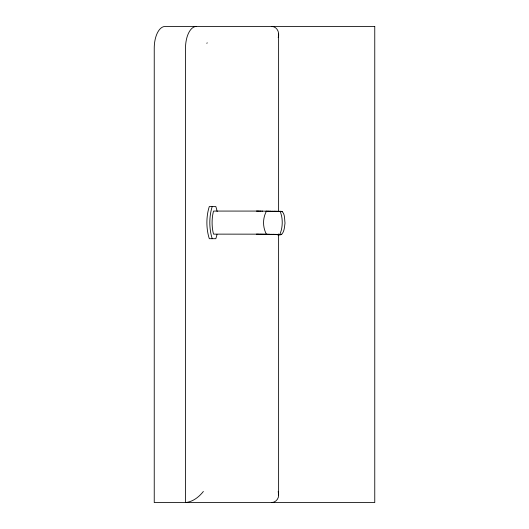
<?xml version="1.0" encoding="UTF-8"?>
<svg xmlns="http://www.w3.org/2000/svg" width="529" height="529" viewBox="0 0 529 529"><rect width="100%" height="100%" fill="white"/><g stroke="black" fill="none" stroke-linecap="round" stroke-linejoin="round"><path stroke-width="0.79" d="M271.423 26.45C277.097 26.318 279.914 32.719 278.201 37.546M278.618 233.937L278.618 494.965C278.816 498.986 275.477 502.596 271.423 502.55M271.661 234.321L274.234 234.354M278.876 211.488L280.43 211.395L275.12 211.276M276.402 234.519C284.093 237.362 284.331 228.224 285.005 223.053C284.404 219.204 285.29 209.934 279.12 211.342M206.852 43.371L207.189 42.783M270.914 211.355L266.345 211.309A24.711 24.612 -84.2 0 0 266.444 234.347L276.746 234.572M203.381 491.454C198.99 497.022 192.781 501.876 185.507 502.55L185.507 48.225A21.775 10.891 90 0 1 196.391 26.45M282.42 211.441L277.989 211.461M277.546 234.532L279.861 234.466L276.045 234.367M266.457 234.367L274.048 234.486M257.749 211.078L213.531 211.071A24.638 12.319 90 0 0 213.524 234.129L257.683 234.162M256.393 211.078L259.23 211.091M256.327 234.162L259.131 234.168M275.94 234.387L273.44 234.347L274.234 234.373M258.059 211.091L260.857 211.104M257.96 234.175L272.065 234.34M259.878 211.111L262.589 211.117M277.785 211.322L273.791 211.269L274.584 211.322M259.739 234.188L269.962 234.307M274.796 234.354L281.851 234.519M261.829 211.124L266.292 211.164M278.671 211.521L270.941 211.408M265.988 211.177L268.21 211.19M268.143 211.203L270.306 211.23M277.123 211.501L272.395 211.435M270.14 211.216L272.448 211.263M272.051 211.243L274.577 211.296M271.939 211.375L266.358 211.289M278.882 211.468L280.357 211.534L281.613 216.044A23.402 16.379 89.9 0 1 281.302 230.214L279.867 234.585L278.38 234.539M278.201 491.454L278.618 494.965M278.618 34.035L278.618 211.633M212.235 238.698A29.194 14.594 -90 0 1 212.235 206.522M217.148 211.534A29.194 14.594 -90 0 0 215.819 206.522L209.312 206.522A29.194 14.594 -90 0 0 209.312 238.698L215.819 238.698A29.194 14.594 -90 0 0 217.009 234.34M374.763 26.45L165.121 26.45A21.775 10.891 90 0 0 154.237 48.225L154.237 502.55L374.763 502.55L374.763 26.45"/></g></svg>
